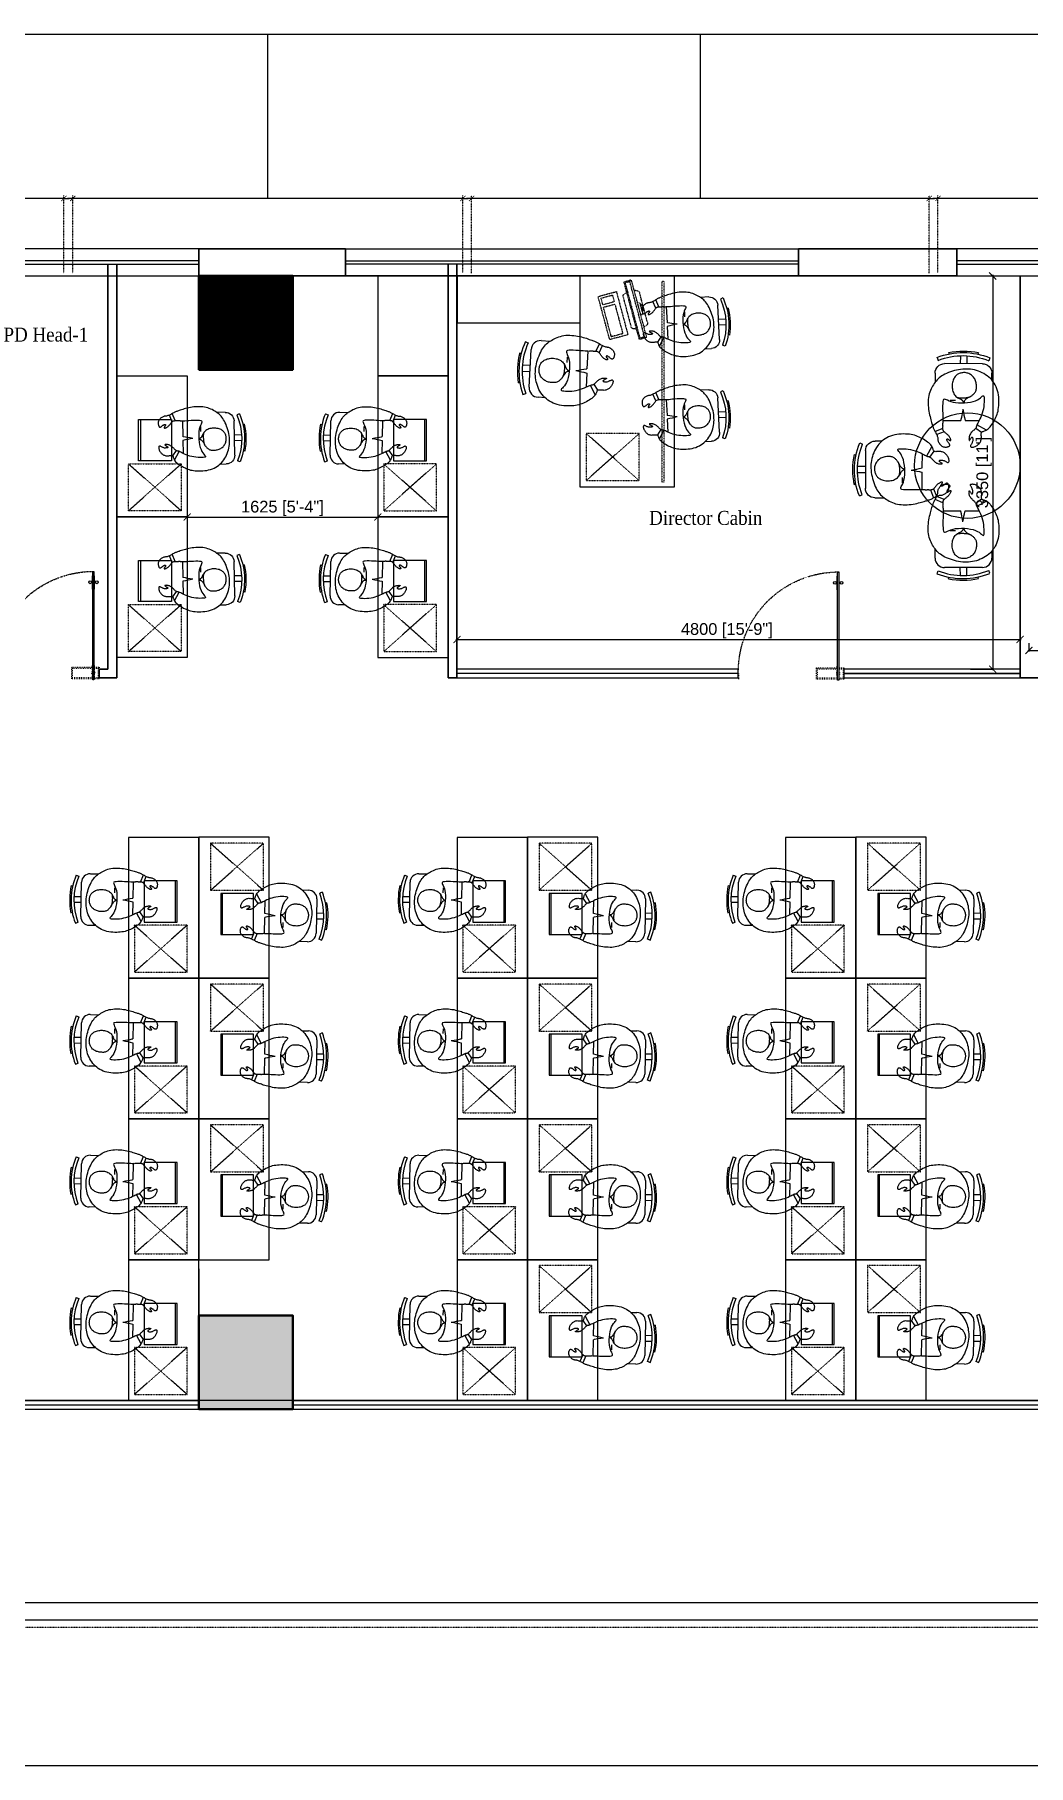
# Model space of a CAD drawing. Header units: millimetres. Extents: x 14520794 to 14796193, y 1415067 to 1454683.
# Drawn here: x 14629348 to 14637818, y 1437454 to 1452206 of the extents above; entities that cross this region are included whole.
import ezdxf

# ---------------------------------------------------------------- set-up
doc = ezdxf.new("R2010")
doc.units = ezdxf.units.MM
doc.header["$LTSCALE"] = 0.01
doc.header["$MEASUREMENT"] = 0
doc.header["$PDMODE"] = 35
for name, pattern in [('ACAD_ISO03W100', [30, 12, -18]), ('DASHED', [0.75, 0.5, -0.25]), ('DASHED2', [0.375, 0.25, -0.125]), ('HID', [3.45, 2.25, -1.2]), ('HIDDEN', [0.375, 0.25, -0.125]), ('HIDDEN2', [0.1875, 0.125, -0.0625])]:
    doc.linetypes.add(name, pattern=pattern)
doc.layers.get('0').update_dxf_attribs({"color": 6, "lineweight": 0})
doc.layers.get('Defpoints').update_dxf_attribs({"color": 2})
for name, color, linetype, lineweight in [('AR-1', 7, 'Continuous', 0), ('CHAIR', 32, 'Continuous', 13), ('CHAIRS', 30, 'Continuous', 13), ('COL', 5, 'Continuous', 40), ('DIM', 6, 'Continuous', 13), ('fur', 32, 'Continuous', 9), ('fur_h', 32, 'Continuous', 13), ('fur_n', 32, 'Continuous', 13), ('Glass door', 5, 'Continuous', 15), ('glass part', 5, 'Continuous', 0), ('HATCH', 8, 'Continuous', 15), ('HIDDEN', 30, 'HIDDEN', 5), ('men', 1, 'Continuous', 13), ('partition', 34, 'Continuous', 30), ('TXT2', 7, 'Continuous', 15), ('WALL', 7, 'Continuous', 30)]:
    doc.layers.add(name, color=color, linetype=linetype, lineweight=lineweight)
for name, color, linetype in [('column', 13, 'Continuous'), ('F-FUR', 6, 'Continuous'), ('GLASS', 5, 'Continuous'), ('PROJ', 30, 'HIDDEN'), ('RAIL', 2, 'Continuous')]:
    doc.layers.add(name, color=color, linetype=linetype)
doc.styles.add('SMALL', font='arial.ttf', dxfattribs={"height": 100})
doc.styles.add('TIMES', font='times.ttf', dxfattribs={"width": 0.9, "height": 250})
doc.dimstyles.new('AJI', dxfattribs={"dimtxt": 200, "dimasz": 75, "dimexe": 100, "dimexo": 25, "dimgap": 50, "dimtad": 1, "dimdec": 0, "dimrnd": 5, "dimzin": 0, "dimdsep": 46, "dimtxsty": 'SMALL', "dimblk": 'ARCHTICK', "dimcen": 0, "dimdle": 100, "dimclrd": 7, "dimclre": 7, "dimclrt": 256, "dimazin": 0, "dimtfac": 1, "dimtdec": 0, "dimtofl": 0, "dimtmove": 0, "dimatfit": 3, "dimldrblk": 'CLOSEDBLANK', "dimfxl": 100, "dimtolj": 1, "dimtzin": 0, "dimarcsym": 0})
pattern_1 = [(45, (131899.5557, 30416.3624), (-0.88388347648, 0.88388347648), [])]

# ---------------------------------------------------------------- blocks, each defined once
blk = doc.blocks.new('_ARCHTICK')
at = {"color": 0, "linetype": 'ByBlock', "const_width": 0.15}
blk.add_lwpolyline([(-0.5, -0.5), (0.5, 0.5)], dxfattribs=at)
blk = doc.blocks.new('A$C78666EA5')
at = {"linetype": 'ACAD_ISO03W100', "ltscale": 50}
for p, q in [((0, 49), (39, 49)), ((7, 41), (0, 49)), ((0, -49), (0, 49)), ((7, 41), (39, 41)), ((7, -41), (7, 41)), ((39, 49), (39, -68)), ((44, 49), (39, 49)), ((54, 49), (58, 49)), ((58, 49), (58, -68)), ((58, 49), (233, 49)), ((58, 41), (226, 41)), ((226, 41), (233, 49)), ((226, 41), (226, -41)), ((233, 49), (233, -49)), ((0, -49), (7, -41)), ((39, -49), (0, -49)), ((39, -41), (7, -41)), ((39, -68), (44, -68)), ((58, -68), (54, -68)), ((226, -41), (58, -41)), ((233, -49), (58, -49)), ((226, -41), (233, -49))]:
    blk.add_line(p, q, dxfattribs=at)
at = {"ltscale": 2}
for p, q in [((44, 58), (54, 58)), ((44, -866), (44, 58)), ((54, 58), (54, -866)), ((39, -713), (39, -829)), ((44, -713), (39, -713)), ((54, -713), (58, -713)), ((58, -713), (58, -829)), ((39, -829), (44, -829)), ((54, -866), (44, -866)), ((58, -829), (54, -829))]:
    blk.add_line(p, q, dxfattribs=at)
at = {"linetype": 'HIDDEN'}
blk.add_line((900, 0), (900, 49), dxfattribs=at)
for centre in [(21, -773), (76, -773)]:
    blk.add_circle(centre, 12)
at = {"linetype": 'ACAD_ISO03W100', "ltscale": 50, "extrusion": (0, 0, -1)}
for start_param, end_param in [(4.80851, 6.187064), (1.666918, 3.045471)]:
    blk.add_ellipse((49, 0), major_axis=(-8.91, 8.91), ratio=1, start_param=start_param, end_param=end_param, dxfattribs=at)
at = {"ltscale": 2, "extrusion": (0, 0, -1)}
blk.add_ellipse((49, 0), major_axis=(-612, 612), ratio=1, start_param=3.926991, end_param=3.932609, dxfattribs=at)
at = {"layer": 'HIDDEN', "linetype": 'DASHED2', "extrusion": (0, 0, -1)}
blk.add_ellipse((38, -4), major_axis=(-619, 605), ratio=0.991948, start_param=2.359023, end_param=3.924163, dxfattribs=at)
blk = doc.blocks.new('d vh')
at = {"layer": 'CHAIR'}
for p, q in [((403192, -130723), (403258, -130664)), ((403092, -130838), (403120, -130827)), ((403430, -131125), (403185, -130853)), ((403130, -130954), (403145, -130949)), ((403230, -131018), (403287, -130966)), ((403271, -131063), (403328, -131012)), ((403610, -131087), (403560, -131132)), ((403325, -131168), (403332, -131154)), ((403437, -131217), (403450, -131190))]:
    blk.add_line(p, q, dxfattribs=at)
for centre, radius, start, end in [((403253, -130792), 91.7, 131.9791, 221.9791), ((403738, -130597), 690, 200.437, 244.0784), ((403738, -130597), 660, 200.4628, 244.0784), ((403738, -130597), 705, 210.4111, 234.1011), ((403498, -131064), 91.7, 221.9791, 311.9791)]:
    blk.add_arc(centre, radius, start, end, dxfattribs=at)
at = {"layer": 'men', "linetype": 'ByBlock'}
for p, q in [((403427, -130431), (403443, -130422)), ((403443, -130422), (403458, -130413)), ((403458, -130413), (403473, -130405)), ((403473, -130405), (403487, -130397)), ((403487, -130397), (403501, -130391)), ((403501, -130391), (403513, -130385)), ((403513, -130385), (403525, -130379)), ((403525, -130379), (403536, -130374)), ((403536, -130374), (403545, -130370)), ((403545, -130370), (403553, -130366)), ((403553, -130366), (403561, -130362)), ((403561, -130362), (403568, -130359)), ((403568, -130359), (403574, -130357)), ((403574, -130357), (403581, -130354)), ((403581, -130354), (403588, -130352)), ((403588, -130352), (403595, -130350)), ((403595, -130350), (403603, -130348)), ((403603, -130348), (403611, -130346)), ((403611, -130346), (403620, -130344)), ((403642, -130422), (403613, -130345)), ((403620, -130344), (403629, -130342)), ((403629, -130342), (403638, -130339)), ((403638, -130339), (403646, -130337)), ((403641, -130423), (403638, -130425)), ((403644, -130420), (403641, -130423)), ((403647, -130418), (403644, -130420)), ((403646, -130337), (403654, -130334)), ((403673, -130409), (403646, -130337)), ((403650, -130415), (403647, -130418)), ((403654, -130413), (403650, -130415)), ((403654, -130334), (403661, -130331)), ((403659, -130411), (403654, -130413)), ((403663, -130410), (403659, -130411)), ((403661, -130331), (403668, -130328)), ((403669, -130409), (403663, -130410)), ((403668, -130328), (403674, -130325)), ((403674, -130409), (403669, -130409)), ((403674, -130325), (403679, -130321)), ((403681, -130410), (403674, -130409)), ((403679, -130321), (403684, -130317)), ((403687, -130411), (403681, -130410)), ((403684, -130317), (403689, -130314)), ((403694, -130412), (403687, -130411)), ((403689, -130314), (403694, -130310)), ((403694, -130310), (403700, -130307)), ((403701, -130413), (403694, -130412)), ((403700, -130307), (403706, -130304)), ((403708, -130414), (403701, -130413)), ((403706, -130304), (403713, -130302)), ((403716, -130415), (403708, -130414)), ((403713, -130302), (403721, -130300)), ((403723, -130416), (403716, -130415)), ((403721, -130300), (403729, -130298)), ((403731, -130416), (403723, -130416)), ((403729, -130298), (403737, -130298)), ((403738, -130416), (403731, -130416)), ((403737, -130298), (403745, -130298)), ((403745, -130415), (403738, -130416)), ((403745, -130298), (403754, -130299)), ((403746, -130381), (403745, -130383)), ((403745, -130383), (403745, -130385)), ((403745, -130385), (403746, -130386)), ((403752, -130414), (403745, -130415)), ((403747, -130379), (403746, -130381)), ((403746, -130386), (403748, -130388)), ((403749, -130377), (403747, -130379)), ((403748, -130388), (403751, -130389)), ((403752, -130375), (403749, -130377)), ((403751, -130389), (403754, -130390)), ((403756, -130373), (403752, -130375)), ((403758, -130413), (403752, -130414)), ((403754, -130299), (403762, -130300)), ((403754, -130390), (403758, -130391)), ((403760, -130372), (403756, -130373)), ((403758, -130391), (403762, -130391)), ((403763, -130411), (403758, -130413)), ((403765, -130371), (403760, -130372)), ((403762, -130300), (403769, -130303)), ((403762, -130391), (403766, -130392)), ((403768, -130409), (403763, -130411)), ((403770, -130370), (403765, -130371)), ((403766, -130392), (403769, -130393)), ((403772, -130408), (403768, -130409)), ((403769, -130303), (403776, -130306)), ((403769, -130393), (403772, -130394)), ((403775, -130369), (403770, -130370)), ((403772, -130394), (403775, -130395)), ((403775, -130406), (403772, -130408)), ((403781, -130369), (403775, -130369)), ((403775, -130395), (403777, -130397)), ((403777, -130404), (403775, -130406)), ((403776, -130306), (403783, -130311)), ((403777, -130397), (403778, -130398)), ((403778, -130402), (403777, -130404)), ((403778, -130398), (403779, -130400)), ((403779, -130400), (403778, -130402)), ((403786, -130369), (403781, -130369)), ((403783, -130311), (403789, -130316)), ((403791, -130368), (403786, -130369)), ((403789, -130316), (403794, -130321)), ((403796, -130367), (403791, -130368)), ((403794, -130321), (403798, -130327)), ((403800, -130366), (403796, -130367)), ((403798, -130327), (403802, -130332)), ((403803, -130365), (403800, -130366)), ((403802, -130332), (403805, -130338)), ((403806, -130363), (403803, -130365)), ((403805, -130338), (403807, -130343)), ((403808, -130361), (403806, -130363)), ((403807, -130343), (403809, -130348)), ((403809, -130358), (403808, -130361)), ((403809, -130348), (403810, -130352)), ((403810, -130355), (403809, -130358)), ((403810, -130352), (403810, -130355)), ((403274, -130607), (403280, -130592)), ((403280, -130592), (403287, -130577)), ((403287, -130577), (403295, -130562)), ((403295, -130562), (403303, -130547)), ((403303, -130547), (403314, -130533)), ((403314, -130533), (403325, -130518)), ((403325, -130518), (403338, -130504)), ((403338, -130504), (403351, -130491)), ((403351, -130491), (403366, -130478)), ((403366, -130478), (403380, -130465)), ((403380, -130465), (403396, -130453)), ((403396, -130453), (403411, -130442)), ((403411, -130442), (403427, -130431)), ((403462, -130584), (403449, -130598)), ((403478, -130569), (403462, -130584)), ((403496, -130553), (403478, -130569)), ((403515, -130536), (403496, -130553)), ((403533, -130521), (403515, -130536)), ((403551, -130506), (403533, -130521)), ((403566, -130494), (403551, -130506)), ((403578, -130483), (403566, -130494)), ((403586, -130475), (403578, -130483)), ((403593, -130470), (403586, -130475)), ((403597, -130465), (403593, -130470)), ((403600, -130462), (403597, -130465)), ((403602, -130460), (403600, -130462)), ((403603, -130458), (403602, -130460)), ((403604, -130456), (403603, -130458)), ((403606, -130454), (403604, -130456)), ((403608, -130452), (403606, -130454)), ((403610, -130450), (403608, -130452)), ((403612, -130448), (403610, -130450)), ((403615, -130446), (403612, -130448)), ((403617, -130444), (403615, -130446)), ((403620, -130442), (403617, -130444)), ((403622, -130440), (403620, -130442)), ((403625, -130438), (403622, -130440)), ((403627, -130436), (403625, -130438)), ((403628, -130435), (403627, -130436)), ((403630, -130433), (403628, -130435)), ((403632, -130431), (403630, -130433)), ((403634, -130429), (403632, -130431)), ((403636, -130427), (403634, -130429)), ((403638, -130425), (403636, -130427)), ((403855, -130600), (403857, -130591)), ((403857, -130591), (403859, -130584)), ((403859, -130584), (403861, -130576)), ((403861, -130576), (403864, -130570)), ((403864, -130570), (403868, -130564)), ((403868, -130564), (403871, -130559)), ((403871, -130559), (403875, -130554)), ((403875, -130554), (403879, -130549)), ((403879, -130549), (403883, -130545)), ((403883, -130545), (403886, -130542)), ((403886, -130542), (403890, -130539)), ((403890, -130539), (403893, -130537)), ((403892, -130564), (403891, -130569)), ((403891, -130569), (403891, -130573)), ((403891, -130573), (403892, -130576)), ((403894, -130559), (403892, -130564)), ((403892, -130576), (403894, -130577)), ((403893, -130537), (403895, -130535)), ((403895, -130553), (403894, -130559)), ((403894, -130577), (403898, -130577)), ((403895, -130535), (403897, -130534)), ((403897, -130548), (403895, -130553)), ((403897, -130534), (403899, -130535)), ((403898, -130543), (403897, -130548)), ((403899, -130539), (403898, -130543)), ((403898, -130577), (403902, -130575)), ((403899, -130535), (403899, -130536)), ((403899, -130536), (403899, -130539)), ((403902, -130575), (403907, -130572)), ((403907, -130572), (403912, -130568)), ((403912, -130568), (403918, -130563)), ((403918, -130563), (403923, -130558)), ((403923, -130558), (403927, -130552)), ((403927, -130552), (403931, -130545)), ((403931, -130545), (403933, -130539)), ((403933, -130539), (403936, -130532)), ((403936, -130532), (403938, -130526)), ((403938, -130526), (403940, -130520)), ((403940, -130520), (403942, -130515)), ((403942, -130515), (403944, -130511)), ((403944, -130511), (403946, -130507)), ((403946, -130507), (403949, -130505)), ((403949, -130505), (403952, -130504)), ((403952, -130504), (403956, -130505)), ((403956, -130505), (403959, -130506)), ((403959, -130506), (403963, -130509)), ((403963, -130509), (403967, -130513)), ((403967, -130513), (403970, -130517)), ((403970, -130517), (403974, -130523)), ((403974, -130523), (403977, -130529)), ((403977, -130529), (403980, -130536)), ((403980, -130536), (403982, -130544)), ((403982, -130544), (403984, -130551)), ((403985, -130592), (403983, -130599)), ((403984, -130551), (403985, -130560)), ((403985, -130560), (403986, -130568)), ((403986, -130584), (403985, -130592)), ((403986, -130568), (403986, -130576)), ((403986, -130576), (403986, -130584)), ((403252, -130708), (403253, -130694)), ((403252, -130722), (403252, -130708)), ((403253, -130737), (403252, -130722)), ((403253, -130694), (403255, -130679)), ((403255, -130753), (403253, -130737)), ((403255, -130679), (403258, -130665)), ((403258, -130769), (403255, -130753)), ((403258, -130665), (403261, -130651)), ((403261, -130651), (403265, -130637)), ((403265, -130637), (403269, -130622)), ((403269, -130622), (403274, -130607)), ((403441, -130609), (403437, -130617)), ((403437, -130617), (403439, -130624)), ((403439, -130624), (403445, -130629)), ((403449, -130598), (403441, -130609)), ((403445, -130629), (403454, -130634)), ((403454, -130634), (403466, -130639)), ((403466, -130639), (403482, -130645)), ((403482, -130645), (403499, -130654)), ((403499, -130654), (403517, -130665)), ((403517, -130665), (403537, -130680)), ((403537, -130680), (403557, -130699)), ((403557, -130699), (403577, -130720)), ((403577, -130720), (403596, -130742)), ((403583, -130742), (403590, -130735)), ((403584, -130748), (403594, -130740)), ((403596, -130742), (403613, -130766)), ((403804, -130768), (403812, -130751)), ((403812, -130751), (403818, -130735)), ((403818, -130735), (403824, -130720)), ((403824, -130720), (403828, -130707)), ((403828, -130707), (403833, -130697)), ((403833, -130697), (403836, -130688)), ((403935, -130725), (403835, -130691)), ((403836, -130688), (403840, -130682)), ((403840, -130682), (403843, -130677)), ((403843, -130677), (403846, -130673)), ((403846, -130673), (403849, -130669)), ((403849, -130669), (403851, -130666)), ((403851, -130666), (403852, -130662)), ((403852, -130662), (403853, -130657)), ((403852, -130662), (403919, -130677)), ((403853, -130657), (403854, -130651)), ((403854, -130618), (403855, -130609)), ((403854, -130627), (403854, -130618)), ((403854, -130636), (403854, -130627)), ((403854, -130644), (403854, -130636)), ((403854, -130651), (403854, -130644)), ((403855, -130609), (403855, -130600)), ((403921, -130672), (403919, -130677)), ((403919, -130677), (403919, -130682)), ((403919, -130682), (403920, -130687)), ((403920, -130687), (403923, -130693)), ((403925, -130667), (403921, -130672)), ((403923, -130693), (403926, -130699)), ((403929, -130663), (403925, -130667)), ((403926, -130699), (403929, -130706)), ((403935, -130658), (403929, -130663)), ((403929, -130706), (403932, -130714)), ((403932, -130714), (403934, -130723)), ((403934, -130723), (403936, -130733)), ((403941, -130653), (403935, -130658)), ((403936, -130758), (403935, -130772)), ((403936, -130733), (403937, -130745)), ((403937, -130745), (403936, -130758)), ((403947, -130648), (403941, -130653)), ((403953, -130643), (403947, -130648)), ((403959, -130637), (403953, -130643)), ((403965, -130632), (403959, -130637)), ((403970, -130626), (403965, -130632)), ((403974, -130619), (403970, -130626)), ((403978, -130613), (403974, -130619)), ((403981, -130606), (403978, -130613)), ((403983, -130599), (403981, -130606)), ((403262, -130786), (403258, -130769)), ((403268, -130804), (403262, -130786)), ((403274, -130823), (403268, -130804)), ((403282, -130841), (403274, -130823)), ((403290, -130860), (403282, -130841)), ((403299, -130879), (403290, -130860)), ((403309, -130897), (403299, -130879)), ((403319, -130915), (403309, -130897)), ((403330, -130931), (403319, -130915)), ((403613, -130766), (403629, -130790)), ((403629, -130790), (403642, -130813)), ((403642, -130813), (403652, -130836)), ((403652, -130836), (403658, -130856)), ((403658, -130856), (403662, -130874)), ((403662, -130874), (403663, -130890)), ((403663, -130890), (403664, -130904)), ((403664, -130904), (403664, -130914)), ((403664, -130914), (403665, -130921)), ((403665, -130921), (403668, -130925)), ((403668, -130925), (403673, -130925)), ((403673, -130925), (403681, -130921)), ((403681, -130921), (403691, -130913)), ((403691, -130913), (403704, -130903)), ((403704, -130903), (403718, -130890)), ((403718, -130890), (403732, -130875)), ((403732, -130875), (403747, -130859)), ((403747, -130859), (403761, -130841)), ((403761, -130841), (403774, -130823)), ((403774, -130823), (403786, -130804)), ((403786, -130804), (403796, -130786)), ((403796, -130786), (403804, -130768)), ((403882, -130918), (403872, -130932)), ((403890, -130904), (403882, -130918)), ((403897, -130891), (403890, -130904)), ((403904, -130876), (403897, -130891)), ((403910, -130862), (403904, -130876)), ((403916, -130847), (403910, -130862)), ((403921, -130832), (403916, -130847)), ((403925, -130817), (403921, -130832)), ((403929, -130801), (403925, -130817)), ((403932, -130786), (403929, -130801)), ((403935, -130772), (403932, -130786)), ((403342, -130948), (403330, -130931)), ((403354, -130963), (403342, -130948)), ((403367, -130977), (403354, -130963)), ((403380, -130991), (403367, -130977)), ((403394, -131004), (403380, -130991)), ((403409, -131016), (403394, -131004)), ((403424, -131028), (403409, -131016)), ((403440, -131038), (403424, -131028)), ((403457, -131048), (403440, -131038)), ((403475, -131057), (403457, -131048)), ((403493, -131065), (403475, -131057)), ((403511, -131072), (403493, -131065)), ((403530, -131077), (403511, -131072)), ((403549, -131082), (403530, -131077)), ((403568, -131085), (403549, -131082)), ((403588, -131087), (403568, -131085)), ((403607, -131087), (403588, -131087)), ((403627, -131086), (403607, -131087)), ((403646, -131084), (403627, -131086)), ((403666, -131080), (403646, -131084)), ((403685, -131075), (403666, -131080)), ((403704, -131068), (403685, -131075)), ((403723, -131060), (403704, -131068)), ((403741, -131050), (403723, -131060)), ((403759, -131039), (403741, -131050)), ((403776, -131027), (403759, -131039)), ((403793, -131014), (403776, -131027)), ((403809, -131001), (403793, -131014)), ((403824, -130987), (403809, -131001)), ((403838, -130973), (403824, -130987)), ((403851, -130959), (403838, -130973)), ((403862, -130945), (403851, -130959)), ((403872, -130932), (403862, -130945))]:
    blk.add_line(p, q, dxfattribs=at)
at = {"layer": 'men'}
for p, q in [((403586, -130476), (403699, -130602)), ((403727, -130633), (403818, -130734))]:
    blk.add_line(p, q, dxfattribs=at)
at = {"layer": 'men', "linetype": 'ByBlock'}
for points in [[(403512, -130727), (403517, -130731), (403522, -130735), (403528, -130740), (403533, -130745), (403539, -130751), (403544, -130756), (403549, -130762), (403554, -130768), (403559, -130774), (403564, -130780), (403568, -130785), (403572, -130791), (403575, -130796), (403578, -130801), (403581, -130806), (403583, -130810), (403585, -130814), (403586, -130818), (403588, -130821), (403589, -130824), (403589, -130828), (403590, -130832), (403591, -130836), (403591, -130840), (403592, -130846), (403592, -130852), (403592, -130858), (403592, -130865), (403592, -130872), (403591, -130879), (403589, -130886), (403587, -130894), (403584, -130901), (403580, -130908), (403575, -130914), (403570, -130921), (403564, -130927), (403557, -130933), (403550, -130939), (403543, -130945), (403535, -130951), (403527, -130956), (403518, -130960), (403509, -130965), (403500, -130968), (403490, -130971), (403481, -130973), (403471, -130974), (403461, -130975), (403451, -130974), (403442, -130972), (403432, -130970), (403423, -130967), (403414, -130963), (403406, -130959), (403398, -130954), (403390, -130949), (403383, -130943), (403377, -130937), (403372, -130931), (403367, -130924), (403362, -130917), (403358, -130910), (403354, -130903), (403351, -130895), (403349, -130888), (403347, -130880), (403345, -130872), (403345, -130863), (403345, -130855), (403346, -130846), (403348, -130836), (403351, -130827), (403355, -130817), (403360, -130807), (403366, -130797), (403373, -130787), (403381, -130777), (403389, -130768), (403398, -130760), (403408, -130752), (403418, -130745), (403429, -130738), (403440, -130733), (403451, -130729), (403463, -130726), (403474, -130724), (403485, -130723), (403495, -130723), (403505, -130725), (403515, -130727), (403524, -130730), (403532, -130733), (403540, -130736), (403547, -130739), (403553, -130741), (403559, -130742), (403563, -130743), (403567, -130743), (403570, -130742), (403573, -130742), (403575, -130741), (403577, -130741), (403579, -130741), (403581, -130741), (403582, -130741), (403583, -130742), (403584, -130744), (403584, -130745), (403584, -130748), (403584, -130750), (403583, -130753), (403582, -130757), (403580, -130761), (403579, -130767), (403579, -130775), (403579, -130785), (403581, -130797), (403585, -130813), (403591, -130833)], [(403521, -130694), (403486, -130655)], [(403633, -130690), (403652, -130666), (403668, -130645), (403682, -130626), (403694, -130609), (403699, -130602)], [(403633, -130690), (403658, -130674), (403681, -130660), (403701, -130648), (403727, -130633)]]:
    blk.add_lwpolyline(points, dxfattribs=at)
blk = doc.blocks.new('A$C560611B9')
at = {"layer": 'F-FUR', "color": 8, "linetype": 'HID', "ltscale": 0.3}
for p, q in [((0, 491), (66, 514)), ((170, 0), (0, 491)), ((186, 6), (16, 497)), ((20, 488), (60, 502)), ((60, 502), (224, 29)), ((66, 514), (236, 23)), ((90, 108), (4, 357)), ((22, 395), (32, 399)), ((98, 422), (107, 425)), ((145, 406), (232, 157)), ((57, 266), (43, 262)), ((43, 262), (62, 207)), ((53, 276), (79, 202)), ((75, 212), (57, 266)), ((62, 207), (75, 212)), ((98, 209), (72, 282)), ((138, 93), (128, 89)), ((236, 23), (170, 0)), ((224, 29), (183, 15)), ((213, 119), (204, 116))]:
    blk.add_line(p, q, dxfattribs=at)
for points in [[(451, 165), (323, 536), (166, 482), (295, 111)], [(232, 418), (330, 451), (310, 510), (212, 476)], [(239, 398), (327, 144), (425, 178), (337, 432)]]:
    blk.add_lwpolyline(points, close=True, dxfattribs=at)
for centre, radius, start, end in [((32, 367), 30, 109.0927, 199.0927), ((89, 278), 35.5, 132.4484, 183.7772), ((117, 396), 30, 19.0927, 109.0927), ((108, 222), 35.5, 214.4083, 265.7371), ((203, 147), 30, 289.0927, 19.0927), ((118, 118), 30, 199.0927, 289.0927)]:
    blk.add_arc(centre, radius, start, end, dxfattribs=at)
blk = doc.blocks.new('ete')
at = {"layer": 'fur_n'}
for p, q in [((14487346, 1482801), (14485546, 1482801)), ((14487346, 1482001), (14487346, 1482801))]:
    blk.add_line(p, q, dxfattribs=at)
blk.add_lwpolyline([(14485546, 1483851), (14485946, 1483851), (14485946, 1482801), (14485546, 1482801)], close=True, dxfattribs=at)
blk.add_lwpolyline([(14485546, 1482801), (14485546, 1482001), (14487346, 1482001)], dxfattribs=at)
at = {"layer": 'HIDDEN', "color": 30, "linetype": 'HIDDEN2', "ltscale": 0.75, "true_color": 0xf8991e}
for p, q in [((14486889, 1482299), (14487289, 1482749)), ((14487289, 1482299), (14486889, 1482749))]:
    blk.add_line(p, q, dxfattribs=at)
blk.add_lwpolyline([(14487289, 1482749), (14487289, 1482299), (14486889, 1482299), (14486889, 1482749), (14487289, 1482749)], dxfattribs=at)
blk.add_lwpolyline([(14485592, 1482084), (14485592, 1482104), (14487301, 1482104), (14487301, 1482084)], close=True, dxfattribs=at)
at = {"layer": 'CHAIRS', "extrusion": (0, 0, -1), "xscale": 0.8800000003691392, "yscale": 0.8800000003691392, "zscale": -0.8800000003691392, "rotation": 225.0000000235221}
blk.add_blockref('d vh', (-14153866, 1652679), dxfattribs=at)
at = {"layer": 'CHAIRS', "xscale": 0.8000000003355775, "yscale": 0.8000000003355775, "zscale": 0.8000000003355775, "rotation": 45.0000000237603}
for p in [(14183697, 1327574), (14184488, 1327574)]:
    blk.add_blockref('d vh', p, dxfattribs=at)
at = {"layer": 'fur', "color": 1, "ltscale": 0.5, "xscale": 0.9709090908808519, "yscale": 0.9709090908808519, "zscale": 0.9709090908808519, "rotation": 55.90726263910609}
blk.add_blockref('A$C560611B9', (14485976, 1482097), dxfattribs=at)
blk = doc.blocks.new('q32')
at = {"layer": 'fur_n'}
for points in [[(13085362, 1763740), (13084762, 1763740), (13084762, 1762540), (13085362, 1762540)], [(13084948, 1763262), (13084948, 1762912), (13085228, 1762912), (13085228, 1763262)], [(13084948, 1763262), (13084948, 1762912), (13084964, 1762912), (13084964, 1763262)]]:
    blk.add_lwpolyline(points, close=True, dxfattribs=at)
at = {"layer": 'GLASS', "const_width": 12}
blk.add_lwpolyline([(13084762, 1763715), (13084762, 1762615)], dxfattribs=at)
at = {"layer": 'HIDDEN'}
for p, q in [((13084862, 1763689), (13085312, 1763289)), ((13084862, 1763289), (13085312, 1763689))]:
    blk.add_line(p, q, dxfattribs=at)
blk.add_lwpolyline([(13084862, 1763689), (13084862, 1763289), (13085312, 1763289), (13085312, 1763689)], close=True, dxfattribs=at)
at = {"layer": 'CHAIRS', "xscale": 0.800000000745058, "yscale": 0.800000000745058, "zscale": 0.800000000745058, "rotation": 136.7931851182871}
blk.add_blockref('d vh', (13249194, 1465793), dxfattribs=at)
blk = doc.blocks.new('*D656')
at = {"layer": 'Defpoints', "color": 0, "ltscale": 5000, "transparency": 16777216}
for p in [(14637823, 1447028, 0), (14640523, 1447028, -2), (14640523, 1446958)]:
    blk.add_point(p, dxfattribs=at)
at = {"layer": 'DIM', "color": 7, "lineweight": -2, "ltscale": 5000, "transparency": 16777216}
for p, q in [((14637813, 1446958), (14640533, 1446958)), ((14637823, 1447018), (14637823, 1446948)), ((14640523, 1447018), (14640523, 1446948))]:
    blk.add_line(p, q, dxfattribs=at)
at = {"layer": 'DIM', "color": 7, "lineweight": -2, "ltscale": 5000, "transparency": 16777216, "xscale": 60, "yscale": 60, "zscale": 60, "rotation": 180}
blk.add_blockref('_ARCHTICK', (14637823, 1446958), dxfattribs=at)
at = {"layer": 'DIM', "color": 7, "lineweight": -2, "ltscale": 5000, "transparency": 16777216, "xscale": 60, "yscale": 60, "zscale": 60}
blk.add_blockref('_ARCHTICK', (14640523, 1446958), dxfattribs=at)
at = {"layer": 'DIM', "ltscale": 5000, "transparency": 16777216, "insert": (14639173, 1447032), "char_height": 100, "attachment_point": 5, "style": 'SMALL'}
blk.add_mtext('\\A1;2700 [8\'-10"]', dxfattribs=at)
blk = doc.blocks.new('_ClosedBlank')
at = {"color": 0, "linetype": 'ByBlock', "lineweight": -2}
for p, q in [((-1, 0.17), (0, 0)), ((-1, 0.17), (-1, -0.17)), ((0, 0), (-1, -0.17))]:
    blk.add_line(p, q, dxfattribs=at)
blk = doc.blocks.new('*D759')
at = {"layer": 'Defpoints', "color": 0, "ltscale": 5000, "transparency": 16777216}
for p in [(14630648, 1448097, 1), (14632273, 1448097, 1), (14632273, 1448094)]:
    blk.add_point(p, dxfattribs=at)
at = {"layer": 'DIM', "color": 7, "lineweight": -2, "ltscale": 5000, "transparency": 16777216}
for p, q in [((14630638, 1448094), (14632283, 1448094)), ((14630648, 1448094), (14630648, 1448084)), ((14632273, 1448094), (14632273, 1448084))]:
    blk.add_line(p, q, dxfattribs=at)
at = {"layer": 'DIM', "color": 7, "lineweight": -2, "ltscale": 5000, "transparency": 16777216, "xscale": 60, "yscale": 60, "zscale": 60, "rotation": 180}
blk.add_blockref('_ARCHTICK', (14630648, 1448094), dxfattribs=at)
at = {"layer": 'DIM', "color": 7, "lineweight": -2, "ltscale": 5000, "transparency": 16777216, "xscale": 60, "yscale": 60, "zscale": 60}
blk.add_blockref('_ARCHTICK', (14632273, 1448094), dxfattribs=at)
at = {"layer": 'DIM', "ltscale": 5000, "transparency": 16777216, "insert": (14631460, 1448168), "char_height": 100, "attachment_point": 5, "style": 'SMALL'}
blk.add_mtext('\\A1;1625 [5\'-4"]', dxfattribs=at)
blk = doc.blocks.new('*D662')
at = {"layer": 'Defpoints', "color": 0, "ltscale": 5000, "transparency": 16777216}
for p in [(14637748, 1447051), (14632948, 1446879, 1), (14637748, 1446879, -1)]:
    blk.add_point(p, dxfattribs=at)
at = {"layer": 'DIM', "color": 7, "lineweight": -2, "ltscale": 5000, "transparency": 16777216}
for p, q in [((14632938, 1447051), (14637758, 1447051)), ((14632948, 1446889), (14632948, 1447061)), ((14637748, 1446889), (14637748, 1447061))]:
    blk.add_line(p, q, dxfattribs=at)
at = {"layer": 'DIM', "color": 7, "lineweight": -2, "ltscale": 5000, "transparency": 16777216, "xscale": 60, "yscale": 60, "zscale": 60, "rotation": 180}
blk.add_blockref('_ARCHTICK', (14632948, 1447051), dxfattribs=at)
at = {"layer": 'DIM', "color": 7, "lineweight": -2, "ltscale": 5000, "transparency": 16777216, "xscale": 60, "yscale": 60, "zscale": 60}
blk.add_blockref('_ARCHTICK', (14637748, 1447051), dxfattribs=at)
at = {"layer": 'DIM', "ltscale": 5000, "transparency": 16777216, "insert": (14635248, 1447125), "char_height": 100, "attachment_point": 5, "style": 'SMALL'}
blk.add_mtext('\\A1;4800 [15\'-9"]', dxfattribs=at)
blk = doc.blocks.new('*D663')
at = {"layer": 'Defpoints', "color": 0, "ltscale": 5000, "transparency": 16777216}
for p in [(14637207, 1450149, -24), (14637314, 1446798, 3), (14637514, 1446798)]:
    blk.add_point(p, dxfattribs=at)
at = {"layer": 'DIM', "color": 7, "lineweight": -2, "ltscale": 5000, "transparency": 16777216}
for p, q in [((14637314, 1450149), (14637524, 1450149)), ((14637514, 1450159), (14637514, 1446788)), ((14637324, 1446798), (14637524, 1446798))]:
    blk.add_line(p, q, dxfattribs=at)
at = {"layer": 'DIM', "color": 7, "lineweight": -2, "ltscale": 5000, "transparency": 16777216, "xscale": 60, "yscale": 60, "zscale": 60}
for p, rotation in [((14637514, 1450149), 90), ((14637514, 1446798), 270)]:
    blk.add_blockref('_ARCHTICK', p, dxfattribs=dict(at, rotation=rotation))
at = {"layer": 'DIM', "ltscale": 5000, "transparency": 16777216, "insert": (14637440, 1448474), "char_height": 100, "attachment_point": 5, "rotation": 90, "style": 'SMALL'}
blk.add_mtext("\\A1;3350 [11']", dxfattribs=at)

msp = doc.modelspace()

# ---------------------------------------------------------------- hatches: boundary and pattern name
at = {"layer": 'DIM', "ltscale": 5000}
h = msp.add_hatch(dxfattribs=at)
h.set_pattern_fill('ANSI31', color=8, scale=10)
h.set_pattern_definition(pattern_1)
h.paths.add_polyline_path([(14642297.9, 1449349.2), (14643097.9, 1449349.2), (14643097.9, 1450149.2), (14642297.9, 1450149.2)])
h.paths.add_polyline_path([(14630747.9, 1449349.2), (14631547.9, 1449349.2), (14631547.9, 1450149.2), (14630747.9, 1450149.2)])
h = msp.add_hatch(dxfattribs=at)
h.set_pattern_fill('ANSI31', color=8, scale=10)
h.set_pattern_definition([(45, (14619921.9293, 1440881.0832), (-0.883883476, 0.883883476), [])])
h.paths.add_polyline_path([(14620172.9, 1441289.2), (14619572.9, 1441289.2), (14619572.9, 1440489.2), (14620172.9, 1440489.2)])
h.paths.add_polyline_path([(14619327.9, 1445331.2), (14619097.9, 1445331.2), (14619097.9, 1444731.2), (14619327.9, 1444731.2)])
h.paths.add_polyline_path([(14619497.9, 1445331.2), (14619327.9, 1445331.2), (14619327.9, 1444731.2), (14619497.9, 1444731.2)])
h.paths.add_polyline_path([(14625668.6, 1448997.2), (14626682.3, 1448997.2), (14626682.3, 1449183.5), (14625668.6, 1449183.5)], flags=9)
h.paths.add_polyline_path([(14631693.6, 1449672.2), (14632293.6, 1449672.2), (14632293.6, 1449907.2), (14631693.6, 1449907.2)], flags=9)
h.paths.add_polyline_path([(14634675.3, 1448366.3), (14635443.3, 1448366.3), (14635443.3, 1448552.6), (14634675.3, 1448552.6)], flags=9)
h.paths.add_polyline_path([(14644066.7, 1448295.4), (14644826.1, 1448295.4), (14644826.1, 1448481.7), (14644066.7, 1448481.7)], flags=9)
h.paths.add_polyline_path([(14639942.6, 1448368.2), (14640762, 1448368.2), (14640762, 1448550.4), (14639942.6, 1448550.4)], flags=9)
h.paths.add_polyline_path([(14619506.3, 1443660.6), (14619506.3, 1444721.3), (14619351, 1444721.3), (14619351, 1443660.6)], flags=9)
h.paths.add_polyline_path([(14620921.4, 1444349.7), (14621454.3, 1444349.7), (14621454.3, 1444527.5), (14620921.4, 1444527.5)], flags=9)
h.paths.add_polyline_path([(14620941.4, 1444214.5), (14621391, 1444214.5), (14621391, 1444367.2), (14620941.4, 1444367.2)], flags=9)
h.paths.add_polyline_path([(14637643.9, 1448273.3), (14638176.8, 1448273.3), (14638176.8, 1448451.2), (14637643.9, 1448451.2)], flags=9)
h.paths.add_polyline_path([(14637663.9, 1448138.1), (14638113.5, 1448138.1), (14638113.5, 1448290.8), (14637663.9, 1448290.8)], flags=9)
h.paths.add_polyline_path([(14641998.3, 1448275), (14642774.1, 1448275), (14642774.1, 1448457.3), (14641998.3, 1448457.3)], flags=9)
h.paths.add_polyline_path([(14629179.7, 1448439.2), (14630184.4, 1448439.2), (14630184.4, 1448625.9), (14629179.7, 1448625.9)], flags=9)
h.paths.add_polyline_path([(14620920, 1447984.8), (14622082.4, 1447984.8), (14622082.4, 1448171.3), (14620920, 1448171.3)], flags=9)
h.paths.add_polyline_path([(14620941.4, 1447853.7), (14621391, 1447853.7), (14621391, 1448006.4), (14620941.4, 1448006.4)], flags=9)
h.paths.add_polyline_path([(14641763.1, 1445638.6), (14643966, 1445638.6), (14643966, 1445885.9), (14641763.1, 1445885.9)], flags=9)
h.paths.add_polyline_path([(14641763.6, 1445817.3), (14643833.1, 1445817.3), (14643833.1, 1446105.8), (14641763.6, 1446105.8)], flags=9)
h.paths.add_polyline_path([(14620642.9, 1445595.2), (14621703.6, 1445595.2), (14621703.6, 1445750.5), (14620642.9, 1445750.5)], flags=9)
h.paths.add_polyline_path([(14624008.8, 1448360.7), (14624542.7, 1448360.7), (14624542.7, 1448541.6), (14624008.8, 1448541.6)], flags=9)
h.paths.add_polyline_path([(14624029.3, 1448228), (14624478.9, 1448228), (14624478.9, 1448380.8), (14624029.3, 1448380.8)], flags=9)
h.paths.add_polyline_path([(14647771, 1448295.7), (14648599.2, 1448295.7), (14648599.2, 1448478), (14647771, 1448478)], flags=9)
h = msp.add_hatch(dxfattribs=at)
h.set_pattern_fill('ANSI31', color=8, scale=10)
h.set_pattern_definition(pattern_1)
h.paths.add_polyline_path([(14630747.9, 1441289.2), (14631547.9, 1441289.2), (14631547.9, 1440489.2), (14630747.9, 1440489.2)])
h.paths.add_polyline_path([(14653516.9, 1440489.2), (14654316.9, 1440489.2), (14654316.9, 1441289.2), (14653516.9, 1441289.2)])

# ---------------------------------------------------------------- linework, layer by layer
at = {"layer": 'AR-1'}
for p, q in [((14630747.9, 1450379.5, -24), (14627045.4, 1450378.8)), ((14631997.6, 1450379.5, -24), (14635857.6, 1450379.5)), ((14641067.4, 1450379.5, -24), (14637207.4, 1450379.5)), ((14627045.4, 1450148.8), (14630747.9, 1450149.5, -24)), ((14635857.6, 1450149.5), (14631997.6, 1450149.5, -24)), ((14637207.4, 1450149.5), (14641067.4, 1450149.5, -24)), ((14620172.9, 1440564.2), (14630747.9, 1440564.2)), ((14620172.9, 1440489.2), (14630747.9, 1440489.2)), ((14631547.9, 1440564.2), (14642247.9, 1440564.2)), ((14631547.9, 1440489.2), (14642247.9, 1440489.2))]:
    msp.add_line(p, q, dxfattribs=at)
for points, elevation in [([(14632947.9, 1446723.4), (14635345.7, 1446723.6), (14635345.7, 1446798.6), (14632947.9, 1446798.4)], 0), ([(14636245.7, 1446723.1), (14637747.9, 1446723.4), (14637747.9, 1446798.4), (14636245.7, 1446798.1)], 2.6)]:
    msp.add_lwpolyline(points, close=True, dxfattribs=dict(at, elevation=elevation))
at = {"layer": 'COL'}
for points in [[(14630747.9, 1449349.2), (14631547.9, 1449349.2), (14631547.9, 1450149.2), (14630747.9, 1450149.2)], [(14630747.9, 1441289.2), (14631547.9, 1441289.2), (14631547.9, 1440489.2), (14630747.9, 1440489.2)]]:
    msp.add_lwpolyline(points, close=True, dxfattribs=at)
at = {"layer": 'column', "linetype": 'Continuous', "ltscale": 0.018361}
msp.add_line((14631547.9, 1450149.2), (14630747.9, 1450149.2), dxfattribs=at)
at = {"layer": 'Defpoints', "linetype": 'Continuous'}
msp.add_lwpolyline([(14613184, 1437453.9), (14660507.3, 1437453.9), (14660507.3, 1452206.3), (14613184, 1452206.3)], close=True, dxfattribs=at)
at = {"layer": 'DIM', "lineweight": 0}
for p, q in [((14631335.4, 1450810.4), (14631335.4, 1452206.3)), ((14635022.9, 1450810.4), (14635022.9, 1452206.3)), ((14629597.9, 1450810.4), (14627497.9, 1450810.4)), ((14629597.9, 1450810.4), (14629642.9, 1450810.4)), ((14629672.9, 1450810.4), (14629627.9, 1450810.4)), ((14632997.9, 1450810.4), (14629672.9, 1450810.4)), ((14632997.9, 1450810.4), (14633042.9, 1450810.4)), ((14633072.9, 1450810.4), (14633027.9, 1450810.4)), ((14636972.9, 1450810.4), (14633072.9, 1450810.4)), ((14636972.9, 1450810.4), (14637017.9, 1450810.4)), ((14637047.9, 1450810.4), (14637002.9, 1450810.4)), ((14639147.9, 1450810.4), (14637047.9, 1450810.4))]:
    msp.add_line(p, q, dxfattribs=at)
at = {"layer": 'DIM', "color": 8, "linetype": 'DASHED'}
for p, q in [((14629597.9, 1450173.7), (14629597.9, 1450835.4)), ((14632997.9, 1450174.5), (14632997.9, 1450835.4)), ((14636972.9, 1450173.6), (14636972.9, 1450835.4))]:
    msp.add_line(p, q, dxfattribs=at)
at = {"layer": 'DIM', "color": 8, "linetype": 'HIDDEN'}
for p, q in [((14629672.9, 1450173.9), (14629672.9, 1450835.4)), ((14633072.9, 1450173.6), (14633072.9, 1450835.4)), ((14637047.9, 1450174.5), (14637047.9, 1450835.4))]:
    msp.add_line(p, q, dxfattribs=at)
at = {"layer": 'DIM', "color": 254, "ltscale": 5000, "true_color": 0xffe0c2}
msp.add_lwpolyline([(14626788.2, 1450148.9), (14630747.9, 1450149.5), (14630747.9, 1449349.2), (14631547.9, 1449349.2), (14631547.9, 1450149.2), (14642297.9, 1450148.9), (14642297.9, 1449349.2), (14643097.9, 1449349.2), (14643097.9, 1450148.9), (14650121.9, 1450148.9), (14650121.9, 1446573.7), (14651171.9, 1446573.9), (14651171.9, 1445329.2), (14652556.9, 1445329.2), (14652556.9, 1440564.2), (14620172.9, 1440564.2)], dxfattribs=at)
msp.add_lwpolyline([(14626788.2, 1450148.9), (14630747.9, 1450149.5), (14630747.9, 1449349.2), (14631547.9, 1449349.2), (14631547.9, 1450149.2), (14642297.9, 1450148.9), (14642297.9, 1449349.2), (14643097.9, 1449349.2), (14643097.9, 1450148.9), (14650121.9, 1450148.9), (14650121.9, 1446573.7), (14651171.9, 1446573.9), (14651171.9, 1445329.2), (14652556.9, 1445329.2), (14652556.9, 1440564.2), (14620172.9, 1440564.2)], dxfattribs=at)
at = {"layer": 'fur_h', "elevation": 1.1}
msp.add_lwpolyline([(14632272.9, 1449296.9), (14632872.9, 1449296.9), (14632872.9, 1450149.2), (14632272.9, 1450149.2)], close=True, dxfattribs=at)
at = {"layer": 'fur_h'}
msp.add_circle((14637297.9, 1448532.8, 1.1), 450, dxfattribs=at)
at = {"layer": 'GLASS', "ltscale": 0.018361}
for p, q in [((14630747.9, 1450279.5, -24), (14627045.9, 1450278.8)), ((14627045.9, 1450248.8), (14630747.9, 1450249.5, -24)), ((14631997.6, 1450279.5, -24), (14635857.1, 1450279.5)), ((14635857.1, 1450249.5), (14631997.6, 1450249.5, -24)), ((14641067.4, 1450279.5, -24), (14637207.9, 1450279.5)), ((14637207.9, 1450249.5), (14641067.4, 1450249.5, -24))]:
    msp.add_line(p, q, dxfattribs=at)
at = {"layer": 'GLASS', "const_width": 12}
for points in [[(14621372.9, 1440526.7), (14630747.9, 1440526.7)], [(14631547.9, 1440526.7), (14642247.9, 1440526.7)]]:
    msp.add_lwpolyline(points, dxfattribs=at)
at = {"layer": 'glass part', "const_width": 12, "elevation": -0.2}
msp.add_lwpolyline([(14632947.9, 1446761.4), (14635345.7, 1446761.6)], dxfattribs=at)
at = {"layer": 'glass part', "const_width": 12}
msp.add_lwpolyline([(14636245.7, 1446760.7), (14637747.9, 1446761)], dxfattribs=at)
at = {"layer": 'HATCH', "color": 31, "ltscale": 5000}
for points in [[(14620172.9, 1440564.2), (14620172.9, 1441289.2), (14619327.9, 1441289.2), (14619327.9, 1444731.2), (14619497.9, 1444731.2), (14619497.9, 1445331.2), (14619327.9, 1445331.2), (14619327.9, 1447131.2), (14619572.9, 1447131.2), (14619572.9, 1449579.2), (14620172.9, 1449579.2), (14620172.9, 1450149.5), (14650121.9, 1450148.9), (14650121.9, 1446573.9), (14651122.2, 1446573.9), (14651171.9, 1446573.9), (14651171.9, 1445329.2), (14652556.9, 1445329.2), (14652556.9, 1440564.2), (14649366, 1440564.2)], [(14620172.9, 1440564.2), (14620172.9, 1441289.2), (14619327.9, 1441289.2), (14619327.9, 1444731.2), (14619497.9, 1444731.2), (14619497.9, 1445331.2), (14619327.9, 1445331.2), (14619327.9, 1447131.2), (14619572.9, 1447131.2), (14619572.9, 1449579.2), (14620172.9, 1449579.2), (14620172.9, 1450149.5), (14650121.9, 1450148.9), (14650121.9, 1446573.9), (14651122.2, 1446573.9), (14651171.9, 1446573.9), (14651171.9, 1445329.2), (14652556.9, 1445329.2), (14652556.9, 1440564.2), (14649366, 1440564.2)], [(14647629.7, 1440564.2), (14620172.9, 1440563.9)]]:
    msp.add_lwpolyline(points, dxfattribs=at)
at = {"layer": 'partition', "ltscale": 5000}
for p, q in [((14629972.9, 1450249.3, -0.9), (14629972.9, 1446798.2, 2.6)), ((14630047.9, 1450249.3, -0.9), (14630047.9, 1446723.5, 2.6)), ((14632872.9, 1450249.5, 1.1), (14632872.9, 1446723.6, 1.1)), ((14632947.9, 1450249.5, 1.1), (14632947.9, 1446723.6, 1.1)), ((14631472.9, 1450149.2, -2.7), (14631472.9, 1450152.9, -2.7)), ((14637747.9, 1450149.5, 1.1), (14637747.9, 1446723.4, -1.6)), ((14629972.9, 1446798.2, 2.6), (14629972.9, 1446798.2, 2.6)), ((14637747.9, 1446798.4, -1.6), (14637747.9, 1446798.4, -1.6)), ((14632872.9, 1446723.6, 1.1), (14632947.9, 1446723.6, 0)), ((14637897.9, 1446723.4, -1.6), (14637747.9, 1446723.4, -1.6))]:
    msp.add_line(p, q, dxfattribs=at)
at = {"layer": 'partition', "ltscale": 5000, "elevation": 2.6}
msp.add_lwpolyline([(14629972.9, 1446798.2), (14629897.9, 1446798.2), (14629897.9, 1446723.2), (14630047.9, 1446723.2)], dxfattribs=at)
at = {"layer": 'PROJ', "ltscale": 36.721295}
msp.add_line((14657557.1, 1438630.4), (14619672.9, 1438630.4), dxfattribs=at)
at = {"layer": 'RAIL', "ltscale": 0.018361}
for p, q in [((14658633.9, 1438840.4), (14619572.9, 1438840.4)), ((14658633.9, 1438690.4), (14619572.9, 1438690.4))]:
    msp.add_line(p, q, dxfattribs=at)
at = {"layer": 'WALL', "ltscale": 0.018361}
for p, q in [((14631997.6, 1450379.5, -24), (14630747.9, 1450379.5)), ((14630747.9, 1450379.5, -24), (14630747.9, 1450149.5, -24)), ((14631997.6, 1450379.5, -24), (14631997.6, 1450149.5, -24)), ((14637207.4, 1450379.5, -24), (14635857.6, 1450379.5, 122.5)), ((14635857.6, 1450379.5, 122.5), (14635857.6, 1450149.5, 122.5)), ((14635857.6, 1450379.5), (14635857.6, 1450149.5)), ((14635857.6, 1450379.5, -24), (14635857.6, 1450149.5, -24)), ((14637207.4, 1450379.5, -24), (14637207.4, 1450149.5, -24)), ((14630747.9, 1450149.5), (14631997.6, 1450149.5, -24)), ((14635857.6, 1450149.5, 122.5), (14637207.4, 1450149.5, -24))]:
    msp.add_line(p, q, dxfattribs=at)

# ---------------------------------------------------------------- block references
at = {"layer": 'CHAIRS', "extrusion": (-2.29866e-31, -1.01872e-31, -1), "xscale": 0.8800000012846562, "yscale": 0.8800000012846562, "zscale": -0.880000001284656, "rotation": 228.129447759654}
msp.add_blockref('d vh', (-14314543.6, 1636750.1, -1.1), dxfattribs=at)
at = {"layer": 'CHAIRS', "extrusion": (1.01872e-31, -2.29866e-31, -1), "xscale": 0.880000001284656, "yscale": 0.880000001284656, "zscale": -0.880000001284656, "rotation": 138.1294477595301}
msp.add_blockref('d vh', (-14449081.7, 1125778.3, -1.1), dxfattribs=at)
at = {"layer": 'CHAIRS', "extrusion": (-2.29866e-31, 1.01872e-31, -1), "xscale": -0.880000001284656, "yscale": 0.880000001284656, "zscale": -0.880000001284656, "rotation": 311.8705522405617}
msp.add_blockref('d vh', (-14314543.6, 1260315.5, -1.1), dxfattribs=at)
at = {"layer": 'DIM', "linetype": 'HIDDEN', "lineweight": 0, "xscale": 45.00000338143632, "yscale": 45.00000338143632, "zscale": 45.00000338143632, "rotation": 180}
for p in [(14629597.9, 1450810.4), (14632997.9, 1450810.4), (14636972.9, 1450810.4)]:
    msp.add_blockref('_ARCHTICK', p, dxfattribs=at)
at = {"layer": 'DIM', "linetype": 'HIDDEN', "lineweight": 0, "xscale": 45.00000338143632, "yscale": 45.00000338143632, "zscale": 45.00000338143632}
for p in [(14629672.9, 1450810.4), (14633072.9, 1450810.4), (14637047.9, 1450810.4)]:
    msp.add_blockref('_ARCHTICK', p, dxfattribs=at)
at = {"layer": 'DIM', "xscale": -1, "rotation": 89.99999999997105}
msp.add_blockref('ete', (16116799.2, 15935695.1, 1.1), dxfattribs=at)
at = {"layer": 'Glass door', "linetype": 'ByBlock', "xscale": 0.999555752998654, "yscale": 0.999555752998654, "zscale": 0.999555752998654, "rotation": 180}
for p in [(14629897.9, 1446765.5, 2.6), (14636245.7, 1446760.7, -1.6)]:
    msp.add_blockref('A$C78666EA5', p, dxfattribs=at)
at = {"layer": 'partition', "xscale": -1, "rotation": 180}
for p in [(1545285.7, 3211836.8, 1.1), (1545285.7, 3210636.8, 1.1)]:
    msp.add_blockref('q32', p, dxfattribs=at)
at = {"layer": 'partition', "rotation": 179.9999999999689}
for p in [(27717635.1, 3211836.8, 1.1), (27717635.1, 3210636.8, 1.1), (27715510.1, 3207904.1, 0), (27718310.1, 3207904.1, 0), (27721110.1, 3207904.1, 0), (27715510.1, 3206704.1, 0), (27718310.1, 3206704.1, 0), (27721110.1, 3206704.1, 0), (27715510.1, 3205504.1, 0), (27718310.1, 3205504.1, 0), (27721110.1, 3205504.1, 0), (27715510.1, 3204304.1, 0), (27718310.1, 3204304.1, 0), (27721110.1, 3204304.1, 0)]:
    msp.add_blockref('q32', p, dxfattribs=at)
at = {"layer": 'partition'}
for p in [(1545985.7, -318375.7, 0), (1548785.7, -318375.7, 0), (1551585.7, -318375.7, 0), (1545985.7, -319575.7, 0), (1548785.7, -319575.7, 0), (1551585.7, -319575.7, 0), (1545985.7, -320775.7, 0), (1548785.7, -320775.7, 0), (1551585.7, -320775.7, 0), (1548785.7, -321975.7, 0), (1551585.7, -321975.7, 0)]:
    msp.add_blockref('q32', p, dxfattribs=at)

# ---------------------------------------------------------------- texts
at = {"layer": 'TXT2', "color": 5, "style": 'TIMES', "width": 0.9}
for s, p in [('PD Head-1', (14629082.8, 1449590, 2.6)), ('Director Cabin', (14634586.5, 1448027.7))]:
    msp.add_text(s, height=118.8, dxfattribs=at).set_placement(p)

# ---------------------------------------------------------------- dimensions: what is measured, and where the dimension line sits
at = {"layer": 'DIM', "ltscale": 5000}
dim = msp.add_linear_dim(base=(14637513.8, 1446798.3), p1=(14637207.4, 1450149.5, -24), p2=(14637313.9, 1446798.3, 2.6), angle=90, dimstyle='AJI', override={"dimtxt": 125, "dimasz": 60, "dimexe": 10, "dimexo": 10, "dimgap": 10, "dimdle": 10, "dimfxl": 200, "dimfxlon": 1, "dimarcsym": 1}, dxfattribs=at)
dim.commit()
dim.dimension.update_dxf_attribs({"geometry": '*D663', "text_midpoint": (14637439.8, 1448473.9)})
for base, p1, p2, picture, middle in [((14632272.9, 1448094), (14630647.9, 1448096.9, 1.1), (14632272.9, 1448096.9, 1.1), '*D759', (14631460.4, 1448168)), ((14640522.9, 1446957.5, -1.6), (14637822.9, 1447027.9, -1.4), (14640522.9, 1447027.9, -3.8), '*D656', (14639172.9, 1447031.6, -1.6))]:
    dim = msp.add_linear_dim(base=base, p1=p1, p2=p2, dimstyle='AJI', override={"dimtxt": 125, "dimasz": 60, "dimexe": 10, "dimexo": 10, "dimgap": 10, "dimdle": 10, "dimfxl": 200, "dimfxlon": 1, "dimarcsym": 1}, dxfattribs=at)
    dim.commit()
    dim.dimension.update_dxf_attribs({"geometry": picture, "text_midpoint": middle})
dim = msp.add_linear_dim(base=(14637747.9, 1447051), p1=(14632947.9, 1446878.9, 1.1), p2=(14637747.9, 1446878.9, -1.5), dimstyle='AJI', override={"dimtxt": 125, "dimasz": 60, "dimexe": 10, "dimexo": 10, "dimgap": 10, "dimdle": 10, "dimfxl": 200, "dimfxlon": 1, "dimarcsym": 1}, dxfattribs=at)
dim.commit()
dim.dimension.update_dxf_attribs({"geometry": '*D662', "text_midpoint": (14635247.9, 1447051), "dimtype": 160})

doc.saveas('drawing.dxf')
